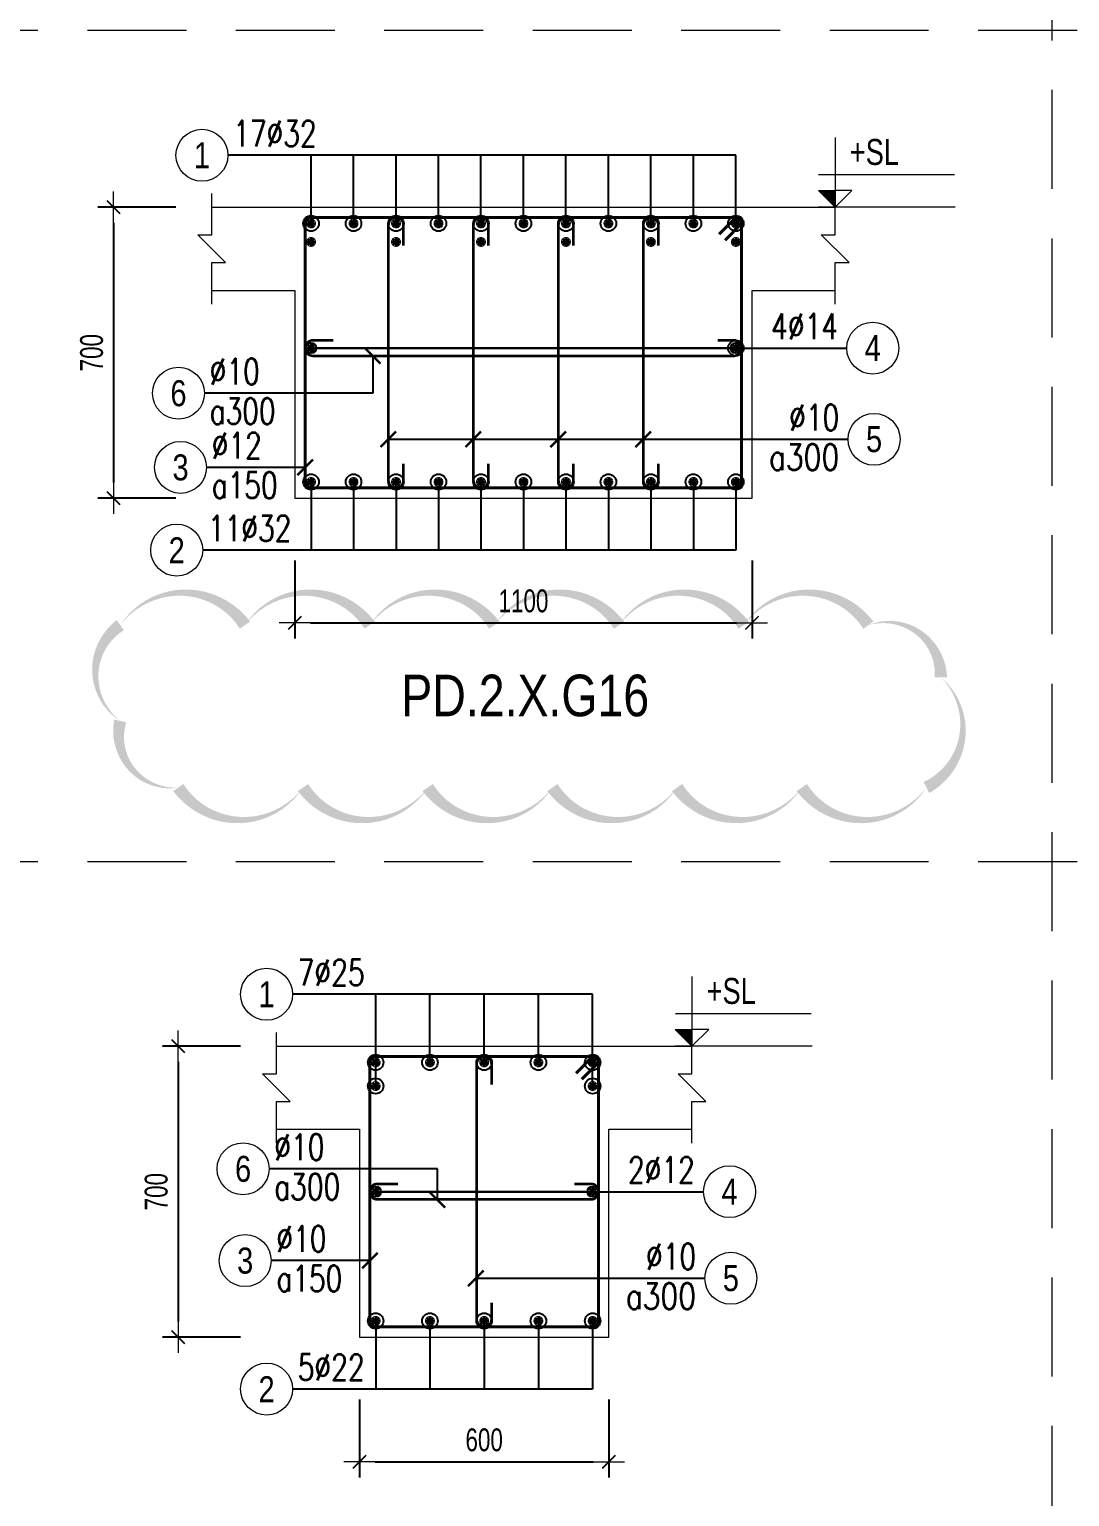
# Model space of a CAD drawing. Header units: millimetres. Extents: x 0 to 264070, y -218202 to 27271.
# Drawn here: x 238024 to 240527, y -173451 to -169921 of the extents above; entities that cross this region are included whole.
import ezdxf
from ezdxf.enums import TextEntityAlignment as Align

# ---------------------------------------------------------------- set-up
doc = ezdxf.new("R2010")
doc.units = ezdxf.units.MM
doc.header["$PDMODE"] = 3
doc.linetypes.add('HIDDEN2', pattern=[4.762499999999999, 3.175, -1.5875])
doc.layers.get('0').update_dxf_attribs({"lineweight": 20})
doc.layers.get('Defpoints').update_dxf_attribs({"color": 151, "lineweight": 9})
doc.layers.add('2020-08-14', color=6, linetype='Continuous', lineweight=20, plot=False)
for name, color, linetype, lineweight in [('NDC_S_ANNO', 7, 'Continuous', 20), ('NDC_S_CONTINUOUS', 3, 'Continuous', 20), ('NDC_S_DIM', 1, 'Continuous', 15), ('NDC_S_HIDDEN', 8, 'HIDDEN2', 13), ('NDC_S_REBAR', 4, 'Continuous', 35), ('NDC_S_STIRRUP', 4, 'Continuous', 40), ('NDC_S_TEXT SYMBOL', 7, 'Continuous', 20), ('NDC_S_THIN LINE', 8, 'Continuous', 9), ('NDC_S_VN TEXT', 7, 'Continuous', 20)]:
    doc.layers.add(name, color=color, linetype=linetype, lineweight=lineweight)
doc.styles.add('ARIAL', font='arial.ttf', dxfattribs={"width": 0.8})
doc.styles.add('NDC_ANNO', font='', dxfattribs={"width": 0.8})
doc.styles.add('NDC_DIM', font='', dxfattribs={"width": 0.75})
doc.styles.add('NDC_EN TXT', font='romans.shx', dxfattribs={"width": 0.8})
doc.styles.get('NDC_ANNO').set_extended_font_data('Dotum')
doc.styles.get('NDC_DIM').set_extended_font_data('Dotum')
doc.dimstyles.new('NDC_dim_25', dxfattribs={"dimscale": 25, "dimtxt": 2.2, "dimasz": 1.5, "dimexe": 1.5, "dimexo": 2.5, "dimgap": 1, "dimtad": 1, "dimdec": 0, "dimzin": 0, "dimdsep": 46, "dimtxsty": 'NDC_DIM', "dimblk": 'DIMMARK', "dimcen": 0.09, "dimdle": 1.2, "dimclrd": 1, "dimclre": 1, "dimclrt": 3, "dimadec": 0, "dimazin": 0, "dimtfac": 1, "dimtdec": 0, "dimtix": 1, "dimtofl": 0, "dimtmove": 0, "dimatfit": 3, "dimfxl": 6, "dimfxlon": 1, "dimtolj": 1, "dimtzin": 0, "dimarcsym": 0})

# ---------------------------------------------------------------- blocks, each defined once
blk = doc.blocks.new('kata_block_TD')
at = {"color": 6, "linetype": 'ByBlock', "lineweight": -2, "style": 'ARIAL', "width": 0.8}
blk.add_attdef('SECTDET2', text='', height=5, dxfattribs=at).set_placement((0, 7.970649532882817), align=Align.CENTER)
at = {"color": 0, "linetype": 'ByBlock', "lineweight": -2, "style": 'ARIAL', "width": 0.8}
blk.add_attdef('SECTDET1', text='', height=5, dxfattribs=at).set_placement((0, 1.470649532882817), align=Align.CENTER)
at = {"color": 3, "lineweight": 25, "style": 'ARIAL', "width": 0.8}
blk.add_attdef('SSCALE', text='', height=2.5, dxfattribs=at).set_placement((0, -3.998868953555331), align=Align.CENTER)
blk = doc.blocks.new('DIMMARK')
at = {"layer": 'NDC_S_DIM', "color": 1}
blk.add_line((-1.5, 0), (1, 0), dxfattribs=at)
at = {"layer": 'NDC_S_DIM', "color": 2, "const_width": 0.1}
blk.add_lwpolyline([(-0.4242640687119285, -0.4242640687119285), (0.4242640687119285, 0.4242640687119285)], dxfattribs=at)
blk = doc.blocks.new('kata_block_THEP')
at = {"layer": 'NDC_S_REBAR', "color": 0}
for p, q in [((-0.5, 0), (0.5, 0)), ((-0.3535533905960619, 0.353553390592424), (0.3535533905960619, -0.353553390592424)), ((0.3535533905960619, 0.353553390592424), (-0.3535533905960619, -0.353553390592424)), ((0, 0.5), (0, -0.5))]:
    blk.add_line(p, q, dxfattribs=at)
at = {"layer": 'NDC_S_REBAR', "color": 0, "const_width": 0.08333333333333334}
blk.add_lwpolyline([(-0.5, -1.818989403545856e-12, 1), (0.5000000000145519, -1.818989403545856e-12, 1), (-0.5, -1.818989403545856e-12, 1)], format="xyb", dxfattribs=at)
blk = doc.blocks.new('*D467')
at = {"layer": 'Defpoints', "color": 0, "transparency": 16777216}
for p in [(238887.7321403149, -172367.3845385296), (238381.7321403149, -173067.3845385296), (238887.7321403149, -173067.3845385296)]:
    blk.add_point(p, dxfattribs=at)
at = {"layer": 'NDC_S_DIM', "color": 1, "lineweight": -2, "transparency": 16777216}
for p, q in [((238531.7321403149, -172367.3845385296), (238344.2321403149, -172367.3845385296)), ((238381.7321403149, -172404.8845385296), (238381.7321403149, -173029.8845385296)), ((238531.7321403149, -173067.3845385296), (238344.2321403149, -173067.3845385296))]:
    blk.add_line(p, q, dxfattribs=at)
at = {"layer": 'NDC_S_DIM', "color": 1, "lineweight": -2, "transparency": 16777216, "xscale": 37.5, "yscale": 37.5, "zscale": 37.5}
for p, rotation in [((238381.7321403149, -172367.3845385296), 90), ((238381.7321403149, -173067.3845385296), 270)]:
    blk.add_blockref('DIMMARK', p, dxfattribs=dict(at, rotation=rotation))
at = {"layer": 'NDC_S_DIM', "color": 3, "transparency": 16777216, "insert": (238329.2321403149, -172717.3845385296), "char_height": 55.00000000000001, "attachment_point": 5, "rotation": 90, "style": 'NDC_DIM'}
blk.add_mtext('\\A1;700', dxfattribs=at)
blk = doc.blocks.new('*D468')
at = {"layer": 'Defpoints', "color": 0, "transparency": 16777216}
for p in [(238818.0590157706, -173067.3845385296), (239418.0590157706, -173067.3845385296), (239418.0590157706, -173367.3845385296)]:
    blk.add_point(p, dxfattribs=at)
at = {"layer": 'NDC_S_DIM', "color": 1, "lineweight": -2, "transparency": 16777216}
for p, q in [((238818.0590157706, -173217.3845385296), (238818.0590157706, -173404.8845385296)), ((239418.0590157706, -173217.3845385296), (239418.0590157706, -173404.8845385296)), ((238855.5590157706, -173367.3845385296), (239380.5590157706, -173367.3845385296))]:
    blk.add_line(p, q, dxfattribs=at)
at = {"layer": 'NDC_S_DIM', "color": 1, "lineweight": -2, "transparency": 16777216, "xscale": 37.5, "yscale": 37.5, "zscale": 37.5, "rotation": 180}
blk.add_blockref('DIMMARK', (238818.0590157706, -173367.3845385296), dxfattribs=at)
at = {"layer": 'NDC_S_DIM', "color": 1, "lineweight": -2, "transparency": 16777216, "xscale": 37.5, "yscale": 37.5, "zscale": 37.5}
blk.add_blockref('DIMMARK', (239418.0590157706, -173367.3845385296), dxfattribs=at)
at = {"layer": 'NDC_S_DIM', "color": 3, "transparency": 16777216, "insert": (239118.0590157706, -173314.8845385296), "char_height": 55.00000000000001, "attachment_point": 5, "style": 'NDC_DIM'}
blk.add_mtext('\\A1;600', dxfattribs=at)
blk = doc.blocks.new('kata_block_CT')
at = {"layer": 'NDC_S_ANNO'}
blk.add_hatch(color=3, dxfattribs=at).paths.add_polyline_path([(0, 1.596954857557648), (-1.612010908633238, 1.596954857557648), (0, 0)])
at = {"layer": 'NDC_S_ANNO', "ltscale": 50}
h = blk.add_hatch(dxfattribs=at)
h.set_pattern_fill('ANSI31', color=256, scale=1.406250541793835, style=0)
h.set_pattern_definition([(45.00000000000001, (0, 5.456968210637569e-12), (-3.157122508925224, 3.157122508925225), [])])
h.paths.add_polyline_path([(0, 1.596954857557648), (0, 0), (1.612010908924276, 1.596954857557648)])
for p, q in [((-1.592704896858777, 3.140833880479477), (11.46947077315417, 3.140833880479477)), ((11.56125648126181, 5.456968210637569e-12), (-1.63869572513795, 5.456968210637569e-12))]:
    blk.add_line(p, q, dxfattribs=at)
for points in [[(0, 6.69495074864426), (0, 0)], [(0, 0), (-1.612010908924276, 1.596954857557648), (0, 1.596954857557648)], [(0, 0), (1.612010908924276, 1.596954857557648), (0, 1.596954857557648)]]:
    blk.add_lwpolyline(points, dxfattribs=at)
at = {"layer": 'NDC_S_ANNO', "color": 8, "ltscale": 50}
blk.add_lwpolyline([(0, 0), (-1.612010908633238, 1.596954857557648), (0, 1.596954857557648)], dxfattribs=at)
at = {"layer": 'NDC_S_TEXT SYMBOL', "color": 3, "style": 'NDC_ANNO', "width": 0.8}
blk.add_attdef('CT', (1.409564409346785, 4.068271311703938), '', height=2.5, dxfattribs=at)
blk = doc.blocks.new('*U241')
blk.add_circle((-2.5, 0), 2.5)
at = {"layer": 'NDC_S_VN TEXT', "color": 3, "style": 'NDC_EN TXT', "width": 0.75}
for tag, p in [('DK1', (0.5, 0.8455043070534884)), ('KC1', (0.5, -2.972544307831413))]:
    blk.add_attdef(tag, p, '', height=2.5, dxfattribs=at)
at = {"layer": 'NDC_S_VN TEXT', "color": 7, "style": 'ARIAL', "width": 0.8}
blk.add_attdef('SH2', text='', height=2.5, dxfattribs=at).set_placement((-2.5, 0), align=Align.MIDDLE)
blk = doc.blocks.new('*U321')
blk.add_circle((2.5, 0), 2.5)
at = {"layer": 'NDC_S_VN TEXT', "color": 3, "style": 'NDC_EN TXT'}
for tag, width, p in [('DK2', 0.75, (-0.85, 0.8455043070534884)), ('KC2', 0.8, (-0.85, -2.972544307831413))]:
    blk.add_attdef(tag, text='', height=2.5, dxfattribs=dict(at, width=width)).set_placement(p, align=Align.RIGHT)
at = {"layer": 'NDC_S_VN TEXT', "color": 7, "style": 'ARIAL', "width": 0.8}
blk.add_attdef('SH3', text='', height=2.5, dxfattribs=at).set_placement((2.5, 0), align=Align.MIDDLE)
blk = doc.blocks.new('*U239')
blk.add_circle((2.5, 0), 2.5)
at = {"layer": 'NDC_S_VN TEXT', "color": 3, "style": 'NDC_EN TXT', "width": 0.75}
blk.add_attdef('DK2', text='', height=2.5, dxfattribs=at).set_placement((-0.85, 0.8455043070534884), align=Align.RIGHT)
at = {"layer": 'NDC_S_VN TEXT', "color": 7, "style": 'ARIAL', "width": 0.8}
blk.add_attdef('SH3', text='', height=2.5, dxfattribs=at).set_placement((2.5, 0), align=Align.MIDDLE)
blk = doc.blocks.new('*U240')
blk.add_circle((-2.5, 0), 2.5)
at = {"layer": 'NDC_S_VN TEXT', "color": 3, "style": 'NDC_EN TXT', "width": 0.75}
blk.add_attdef('DK1', (0.5, 0.8455043070534884), '', height=2.5, dxfattribs=at)
at = {"layer": 'NDC_S_VN TEXT', "color": 7, "style": 'ARIAL', "width": 0.8}
blk.add_attdef('SH2', text='', height=2.5, dxfattribs=at).set_placement((-2.5, 0), align=Align.MIDDLE)
blk = doc.blocks.new('*D936')
at = {"layer": 'Defpoints', "color": 0, "transparency": 16777216}
for p in [(238662.5851601996, -171048.7023031486), (239762.5851601996, -171048.7023031486), (239762.5851601996, -171348.7023031486)]:
    blk.add_point(p, dxfattribs=at)
at = {"layer": 'NDC_S_DIM', "color": 1, "lineweight": -2, "transparency": 16777216}
for p, q in [((238662.5851601996, -171198.7023031486), (238662.5851601996, -171386.2023031486)), ((239762.5851601996, -171198.7023031486), (239762.5851601996, -171386.2023031486)), ((238700.0851601996, -171348.7023031486), (239725.0851601996, -171348.7023031486))]:
    blk.add_line(p, q, dxfattribs=at)
at = {"layer": 'NDC_S_DIM', "color": 1, "lineweight": -2, "transparency": 16777216, "xscale": 37.5, "yscale": 37.5, "zscale": 37.5, "rotation": 180}
blk.add_blockref('DIMMARK', (238662.5851601996, -171348.7023031486), dxfattribs=at)
at = {"layer": 'NDC_S_DIM', "color": 1, "lineweight": -2, "transparency": 16777216, "xscale": 37.5, "yscale": 37.5, "zscale": 37.5}
blk.add_blockref('DIMMARK', (239762.5851601996, -171348.7023031486), dxfattribs=at)
at = {"layer": 'NDC_S_DIM', "color": 3, "transparency": 16777216, "insert": (239212.5851601996, -171296.2023031486), "char_height": 55.00000000000001, "attachment_point": 5, "style": 'NDC_DIM'}
blk.add_mtext('\\A1;1100', dxfattribs=at)
blk = doc.blocks.new('*D937')
at = {"layer": 'Defpoints', "color": 0, "transparency": 16777216}
for p in [(238732.2582847439, -170348.7023031486), (238226.2582847439, -171048.7023031486), (238732.2582847439, -171048.7023031486)]:
    blk.add_point(p, dxfattribs=at)
at = {"layer": 'NDC_S_DIM', "color": 1, "lineweight": -2, "transparency": 16777216}
for p, q in [((238376.2582847439, -170348.7023031486), (238188.7582847439, -170348.7023031486)), ((238226.2582847439, -170386.2023031486), (238226.2582847439, -171011.2023031486)), ((238376.2582847439, -171048.7023031486), (238188.7582847439, -171048.7023031486))]:
    blk.add_line(p, q, dxfattribs=at)
at = {"layer": 'NDC_S_DIM', "color": 1, "lineweight": -2, "transparency": 16777216, "xscale": 37.5, "yscale": 37.5, "zscale": 37.5}
for p, rotation in [((238226.2582847439, -170348.7023031486), 90), ((238226.2582847439, -171048.7023031486), 270)]:
    blk.add_blockref('DIMMARK', p, dxfattribs=dict(at, rotation=rotation))
at = {"layer": 'NDC_S_DIM', "color": 3, "transparency": 16777216, "insert": (238173.7582847439, -170698.7023031486), "char_height": 55.00000000000001, "attachment_point": 5, "rotation": 90, "style": 'NDC_DIM'}
blk.add_mtext('\\A1;700', dxfattribs=at)

msp = doc.modelspace()

# ---------------------------------------------------------------- linework, layer by layer
at = {"layer": '2020-08-14'}
msp.add_lwpolyline([(238242.5658420526, -171354.2061621585, 0, 30, -0.52056705), (238542.5658420526, -171354.2061621585, 0, 30, -0.52056705), (238842.5658420526, -171354.2061621585, 0, 30, -0.52056705), (239142.5658420526, -171354.2061621585, 0, 30, -0.52056705), (239442.5658420526, -171354.2061621585, 0, 30, -0.52056705), (239742.5658420526, -171354.2061621585, 0, 30, -0.52056705), (240042.5658420526, -171354.2061621585, 0, 30, -0.52056705), (240216.8974479741, -171479.874556237, 0, 30, -0.52056705), (240182.1770950744, -171745.1542033374, 0, 30, -0.52056705), (239882.1770950744, -171745.1542033374, 0, 30, -0.52056705), (239582.1770950744, -171745.1542033374, 0, 30, -0.52056705), (239282.1770950744, -171745.1542033374, 0, 30, -0.52056705), (238982.1770950744, -171745.1542033374, 0, 30, -0.52056705), (238682.1770950744, -171745.1542033374, 0, 30, -0.52056705), (238382.1770950744, -171745.1542033374, 0, 30, -0.52056705), (238242.5658420526, -171584.7654563592, 0, 30, -0.52056705)], format="xyseb", close=True, dxfattribs=at)
at = {"layer": 'NDC_S_CONTINUOUS'}
for points in [[(238462.5851601996, -170348.7023031486), (238662.5851601996, -170348.7023031486), (238662.5851601996, -170348.7023031486), (239762.5851601996, -170348.7023031486), (239762.5851601996, -170348.7023031486), (239962.5851601996, -170348.7023031486)], [(238462.5851601996, -170548.7023031486), (238662.5851601996, -170548.7023031486), (238662.5851601996, -171048.7023031486), (239762.5851601996, -171048.7023031486), (239762.5851601996, -170548.7023031486), (239962.5851601996, -170548.7023031486)], [(238618.0590157706, -172367.3845385296), (238818.0590157706, -172367.3845385296), (238818.0590157706, -172367.3845385296), (239418.0590157706, -172367.3845385296), (239418.0590157706, -172367.3845385296), (239618.0590157706, -172367.3845385296)], [(238618.0590157706, -172567.3845385296), (238818.0590157706, -172567.3845385296), (238818.0590157706, -173067.3845385296), (239418.0590157706, -173067.3845385296), (239418.0590157706, -172567.3845385296), (239618.0590157706, -172567.3845385296)]]:
    msp.add_lwpolyline(points, dxfattribs=at)
at = {"layer": 'NDC_S_HIDDEN', "ltscale": 75}
for p, q in [((240483.4511111922, -167923.3971106909), (240483.4511111922, -179923.3971106772)), ((243044.9620485608, -169923.3971106886), (225114.385486981, -169923.3971106886)), ((243044.9620485608, -171923.3971106863), (225114.385486981, -171923.3971106863))]:
    msp.add_line(p, q, dxfattribs=at)
at = {"layer": 'NDC_S_REBAR'}
for points in [[(238924.2841566729, -170441.046993082), (238924.2841566729, -170392.1338232721, 0.9999999999999999), (238887.4201566729, -170392.1338232721), (238887.4201566729, -171005.2703031486, 0.9999999999999999), (238924.2841566729, -171005.2703031486), (238924.2841566729, -170966.0134121398, -0.414213562)], [(239128.6841566729, -170441.046993082), (239128.6841566729, -170392.1338232721, 0.9999999999999999), (239091.8201566729, -170392.1338232721), (239091.8201566729, -171005.2703031486, 0.9999999999999999), (239128.6841566729, -171005.2703031486), (239128.6841566729, -170966.0134121398, -0.414213562)], [(239333.084156681, -170441.046993082), (239333.084156681, -170392.1338232721, 0.9999999999999999), (239296.220156681, -170392.1338232721), (239296.220156681, -171005.2703031486, 0.9999999999999999), (239333.084156681, -171005.2703031486), (239333.084156681, -170966.0134121398, -0.414213562)], [(239537.484156681, -170441.046993082), (239537.484156681, -170392.1338232721, 0.9999999999999999), (239500.620156681, -170392.1338232721), (239500.620156681, -171005.2703031486, 0.9999999999999999), (239537.484156681, -171005.2703031486), (239537.484156681, -170966.0134121398, -0.414213562)], [(238754.9303300095, -170669.2703031486), (238706.0171601996, -170669.2703031486, 0.9999999999999999), (238706.0171601996, -170706.1343031487), (239719.1531601996, -170706.1343031487, 0.9999999999999999), (239719.1531601996, -170669.2703031486), (239679.8962691907, -170669.2703031486, -0.414213562)], [(239136.4290578647, -172459.729228463), (239136.4290578647, -172410.8160586531, 0.9999999999999999), (239099.5650578647, -172410.8160586531), (239099.5650578647, -173023.9525385296, 0.9999999999999999), (239136.4290578647, -173023.9525385296), (239136.4290578647, -172984.6956475208, -0.414213562)], [(238910.4041855805, -172698.9525385296), (238861.4910157706, -172698.9525385296, 0.9999999999999999), (238861.4910157706, -172735.8165385297), (239374.6270157706, -172735.8165385297, 0.9999999999999999), (239374.6270157706, -172698.9525385296), (239335.3701247617, -172698.9525385296, -0.414213562)]]:
    msp.add_lwpolyline(points, format="xyb", dxfattribs=at)
at = {"layer": 'NDC_S_STIRRUP'}
for points in [[(239683.5851601996, -170413.7023031486), (239723.5851601996, -170373.7023031486, -0.414213562), (239737.5851601996, -170387.7023031486), (239737.5851601996, -171009.7023031486, -0.414213562), (239723.5851601996, -171023.7023031486), (238701.5851601996, -171023.7023031486, -0.414213562), (238687.5851601996, -171009.7023031486), (238687.5851601996, -170387.7023031486, -0.414213562), (238701.5851601996, -170373.7023031486), (239723.5851601996, -170373.7023031486, -0.414213562), (239737.5851601996, -170387.7023031486), (239697.5851601996, -170427.7023031486)], [(239339.0590157706, -172432.3845385296), (239379.0590157706, -172392.3845385296, -0.414213562), (239393.0590157706, -172406.3845385296), (239393.0590157706, -173028.3845385296, -0.414213562), (239379.0590157706, -173042.3845385296), (238857.0590157706, -173042.3845385296, -0.414213562), (238843.0590157706, -173028.3845385296), (238843.0590157706, -172406.3845385296, -0.414213562), (238857.0590157706, -172392.3845385296), (239379.0590157706, -172392.3845385296, -0.414213562), (239393.0590157706, -172406.3845385296), (239353.0590157706, -172446.3845385296)]]:
    msp.add_lwpolyline(points, format="xyb", dxfattribs=at)
at = {"layer": 'NDC_S_THIN LINE'}
for points in [[(238462.5851601996, -170582.035636482), (238462.5851601996, -170482.035636482), (238495.9184935329, -170482.035636482), (238429.2518268663, -170415.3689698153), (238462.5851601996, -170415.3689698153), (238462.5851601996, -170315.3689698153)], [(239962.5851601996, -170582.035636482), (239962.5851601996, -170482.035636482), (239995.9184935329, -170482.035636482), (239929.2518268663, -170415.3689698153), (239962.5851601996, -170415.3689698153), (239962.5851601996, -170315.3689698153)], [(238618.0590157706, -172600.717871863), (238618.0590157706, -172500.717871863), (238651.3923491039, -172500.717871863), (238584.7256824373, -172434.0512051963), (238618.0590157706, -172434.0512051963), (238618.0590157706, -172334.0512051963)], [(239618.0590157706, -172600.717871863), (239618.0590157706, -172500.717871863), (239651.3923491039, -172500.717871863), (239584.7256824373, -172434.0512051963), (239618.0590157706, -172434.0512051963), (239618.0590157706, -172334.0512051963)]]:
    msp.add_lwpolyline(points, dxfattribs=at)

# ---------------------------------------------------------------- block references
at = {"layer": 'NDC_S_REBAR', "xscale": 22, "yscale": 22, "zscale": 22}
for p in [(238701.5851601996, -170387.7023031486), (238803.7851601996, -170387.7023031486), (238905.9851601996, -170387.7023031486), (239008.1851601996, -170387.7023031486), (239110.3851601996, -170387.7023031486), (239212.5851601996, -170387.7023031486), (239314.7851601996, -170387.7023031486), (239416.9851601996, -170387.7023031486), (239519.1851601996, -170387.7023031486), (239621.3851601996, -170387.7023031486), (239723.5851601996, -170387.7023031486), (238701.5851601996, -170432.2391084141), (238905.9851601996, -170432.2391084141), (239110.3851601996, -170432.2391084141), (239314.7851601996, -170432.2391084141), (239519.1851601996, -170432.2391084141), (239723.5851601996, -170432.2391084141), (238701.5851601996, -170687.7023031486), (239723.5851601996, -170687.7023031486), (238701.5851601996, -171009.7023031486), (238803.7851601996, -171009.7023031486), (238905.9851601996, -171009.7023031486), (239008.1851601996, -171009.7023031486), (239110.3851601996, -171009.7023031486), (239212.5851601996, -171009.7023031486), (239314.7851601996, -171009.7023031486), (239416.9851601996, -171009.7023031486), (239519.1851601996, -171009.7023031486), (239621.3851601996, -171009.7023031486), (239723.5851601996, -171009.7023031486), (238987.5590157706, -172406.3845385296), (239118.0590157706, -172406.3845385296), (239248.5590157706, -172406.3845385296), (239379.0590157706, -172406.3845385296), (238857.0590157706, -172463.1953684162), (239379.0590157706, -172463.1953684162), (239379.0590157706, -172717.3845385296), (238987.5590157706, -173028.3845385296), (239118.0590157706, -173028.3845385296), (239248.5590157706, -173028.3845385296), (239379.0590157706, -173028.3845385296)]:
    msp.add_blockref('kata_block_THEP', p, dxfattribs=at)
at = {"layer": 'NDC_S_REBAR', "color": 3, "xscale": 22, "yscale": 22, "zscale": 22}
for p in [(238857.0590157706, -172406.3845385296), (238857.0590157706, -172717.3845385296), (238857.0590157706, -173028.3845385296)]:
    msp.add_blockref('kata_block_THEP', p, dxfattribs=at)
at = {"layer": 'NDC_S_THIN LINE', "xscale": 25, "yscale": 25, "zscale": 25}
for name, p, values in [('*U240', (238501.5851601996, -170223.7023031486), {'SH2': '1', 'DK1': '17%%c32'}), ('*U239', (239990.4754039971, -170687.7023031486), {'SH3': '4', 'DK2': '4%%c14'}), ('*U241', (238445.0851601995, -170796.1936699358), {'SH2': '6', 'DK1': '%%c10', 'KC1': 'a300'}), ('*U321', (239993.6413590638, -170907.169431328), {'SH3': '5', 'DK2': '%%c10', 'KC2': 'a300'}), ('*U241', (238450.0851601996, -170974.6683719172), {'SH2': '3', 'DK1': '%%c12', 'KC1': 'a150'}), ('*U240', (238440.8655253798, -171173.7023031486), {'SH2': '2', 'DK1': '11%%c32'}), ('*U240', (238657.0590157706, -172242.3845385296), {'SH2': '1', 'DK1': '7%%c25'}), ('*U241', (238600.5590157706, -172662.3845385296), {'SH2': '6', 'DK1': '%%c10', 'KC1': 'a300'}), ('*U239', (239645.9492595682, -172717.3845385296), {'SH3': '4', 'DK2': '2%%c12'}), ('*U241', (238605.5590157706, -172883.2052091392), {'SH2': '3', 'DK1': '%%c10', 'KC1': 'a150'}), ('*U321', (239649.1152146348, -172925.851666709), {'SH3': '5', 'DK2': '%%c10', 'KC2': 'a300'}), ('*U240', (238657.0590157706, -173192.3845385296), {'SH2': '2', 'DK1': '5%%c22'})]:
    msp.add_blockref(name, p, dxfattribs=at).add_auto_attribs(values)
at = {"layer": 'NDC_S_VN TEXT', "xscale": 25, "yscale": 25, "zscale": 25}
for p in [(239962.5851601996, -170348.7023031486), (239618.0590157706, -172367.3845385296)]:
    msp.add_blockref('kata_block_CT', p, dxfattribs=at).add_auto_attribs({'CT': '+SL'})
at = {"layer": 'NDC_S_VN TEXT'}
ref = msp.add_blockref('kata_block_TD', (239216.9291942755, -171602.8918343269), dxfattribs=dict(at, xscale=20, yscale=20, zscale=20))
ref.add_attrib('SECTDET1', 'PD.2.X.G16', dxfattribs={"layer": '0', "color": 0, "linetype": 'ByBlock', "lineweight": -2, "height": 100, "style": 'ARIAL', "width": 0.8}).set_placement((239216.9291942755, -171573.4788436692), align=Align.CENTER)

# ---------------------------------------------------------------- dimensions: what is measured, and where the dimension line sits
at = {"layer": 'NDC_S_DIM'}
for base, p1, p2, picture, middle in [((238226.2582847439, -171048.7023031486), (238732.2582847439, -170348.7023031486), (238732.2582847439, -171048.7023031486), '*D937', (238173.7582847439, -170698.7023031486)), ((238381.7321403149, -173067.3845385296), (238887.7321403149, -172367.3845385296), (238887.7321403149, -173067.3845385296), '*D467', (238329.2321403149, -172717.3845385296))]:
    dim = msp.add_linear_dim(base=base, p1=p1, p2=p2, angle=270, dimstyle='NDC_dim_25', dxfattribs=at)
    dim.commit()
    dim.dimension.update_dxf_attribs({"geometry": picture, "text_midpoint": middle})
for base, p1, p2, picture, middle in [((239762.5851601996, -171348.7023031486), (238662.5851601996, -171048.7023031486), (239762.5851601996, -171048.7023031486), '*D936', (239212.5851601996, -171296.2023031486)), ((239418.0590157706, -173367.3845385296), (238818.0590157706, -173067.3845385296), (239418.0590157706, -173067.3845385296), '*D468', (239118.0590157706, -173314.8845385296))]:
    dim = msp.add_linear_dim(base=base, p1=p1, p2=p2, dimstyle='NDC_dim_25', dxfattribs=at)
    dim.commit()
    dim.dimension.update_dxf_attribs({"geometry": picture, "text_midpoint": middle})

# ---------------------------------------------------------------- leaders
at = {"layer": 'NDC_S_THIN LINE'}
for points, override in [([(238701.5851601996, -170387.7023031486), (238701.5851601996, -170223.7023031486), (238501.5851601996, -170223.7023031486)], {"dimldrblk": 'DotBlank'}), ([(239723.5851601996, -170387.7023031486), (239723.5851601996, -170223.7023031486), (238501.5851601996, -170223.7023031486)], {"dimldrblk": 'DotBlank'}), ([(238803.7851601996, -170387.7023031486), (238803.7851601996, -170223.7023031486), (238603.7851601996, -170223.7023031486)], {"dimldrblk": 'DotBlank'}), ([(238905.9851601996, -170387.7023031486), (238905.9851601996, -170223.7023031486), (238705.9851601996, -170223.7023031486)], {"dimldrblk": 'DotBlank'}), ([(239008.1851601996, -170387.7023031486), (239008.1851601996, -170223.7023031486), (238808.1851601996, -170223.7023031486)], {"dimldrblk": 'DotBlank'}), ([(239110.3851601996, -170387.7023031486), (239110.3851601996, -170223.7023031486), (238910.3851601996, -170223.7023031486)], {"dimldrblk": 'DotBlank'}), ([(239212.5851601996, -170387.7023031486), (239212.5851601996, -170223.7023031486), (239012.5851601996, -170223.7023031486)], {"dimldrblk": 'DotBlank'}), ([(239314.7851601996, -170387.7023031486), (239314.7851601996, -170223.7023031486), (239114.7851601996, -170223.7023031486)], {"dimldrblk": 'DotBlank'}), ([(239416.9851601996, -170387.7023031486), (239416.9851601996, -170223.7023031486), (239216.9851601996, -170223.7023031486)], {"dimldrblk": 'DotBlank'}), ([(239519.1851601996, -170387.7023031486), (239519.1851601996, -170223.7023031486), (239319.1851601996, -170223.7023031486)], {"dimldrblk": 'DotBlank'}), ([(239621.3851601996, -170387.7023031486), (239621.3851601996, -170223.7023031486), (239421.3851601996, -170223.7023031486)], {"dimldrblk": 'DotBlank'}), ([(238849.9184935327, -170706.1343031487), (238849.9184935328, -170796.1936699358), (238445.0851601995, -170796.1936699358)], {"dimldrblk": 'ArchTick'}), ([(238701.5851601996, -170687.7023031486), (239729.5851601996, -170687.7023031486)], {"dimasz": 1, "dimldrblk": 'DotBlank'}), ([(239723.5851601996, -170687.7023031486), (238701.5851601996, -170687.7023031486)], {"dimasz": 1, "dimldrblk": 'DotBlank'}), ([(239723.5851601997, -170687.7023031487), (239905.4046226289, -170687.7023031486), (239990.4754039971, -170687.7023031486)], {"dimldrblk": 'DotBlank'}), ([(238887.4201566729, -170907.169431328), (239993.6413590638, -170907.169431328)], {"dimldrblk": 'ArchTick'}), ([(239091.8201566729, -170907.169431328), (239584.8413590557, -170907.169431328)], {"dimldrblk": 'ArchTick'}), ([(239296.220156681, -170907.169431328), (239789.2413590638, -170907.169431328)], {"dimldrblk": 'ArchTick'}), ([(239500.620156681, -170907.169431328), (239993.6413590638, -170907.169431328)], {"dimldrblk": 'ArchTick'}), ([(238687.5851601996, -170974.6683719172), (238450.0851601996, -170974.6683719172)], {"dimldrblk": 'ArchTick'}), ([(238701.5851601996, -171009.7023031486), (238701.5851601996, -171173.7023031486), (238440.8655253798, -171173.7023031486)], {"dimldrblk": 'DotBlank'}), ([(239723.5851601996, -171009.7023031486), (239723.5851601996, -171173.7023031486), (238440.8655253798, -171173.7023031486)], {"dimldrblk": 'DotBlank'}), ([(238803.7851601996, -171009.7023031486), (238803.7851601996, -171173.7023031486), (238603.7851601996, -171173.7023031486)], {"dimldrblk": 'DotBlank'}), ([(238905.9851601996, -171009.7023031486), (238905.9851601996, -171173.7023031486), (238705.9851601996, -171173.7023031486)], {"dimldrblk": 'DotBlank'}), ([(239008.1851601996, -171009.7023031486), (239008.1851601996, -171173.7023031486), (238808.1851601996, -171173.7023031486)], {"dimldrblk": 'DotBlank'}), ([(239110.3851601996, -171009.7023031486), (239110.3851601996, -171173.7023031486), (238910.3851601996, -171173.7023031486)], {"dimldrblk": 'DotBlank'}), ([(239212.5851601996, -171009.7023031486), (239212.5851601996, -171173.7023031486), (239012.5851601996, -171173.7023031486)], {"dimldrblk": 'DotBlank'}), ([(239314.7851601996, -171009.7023031486), (239314.7851601996, -171173.7023031486), (239114.7851601996, -171173.7023031486)], {"dimldrblk": 'DotBlank'}), ([(239416.9851601996, -171009.7023031486), (239416.9851601996, -171173.7023031486), (239216.9851601996, -171173.7023031486)], {"dimldrblk": 'DotBlank'}), ([(239519.1851601996, -171009.7023031486), (239519.1851601996, -171173.7023031486), (239319.1851601996, -171173.7023031486)], {"dimldrblk": 'DotBlank'}), ([(239621.3851601996, -171009.7023031486), (239621.3851601996, -171173.7023031486), (239421.3851601996, -171173.7023031486)], {"dimldrblk": 'DotBlank'}), ([(239379.0590157706, -172463.1953684162), (239379.0590157706, -172242.3845385296), (238657.0590157706, -172242.3845385296)], {"dimldrblk": 'DotBlank'}), ([(238857.0590157706, -172463.1953684162), (238857.0590157706, -172242.3845385296), (238657.0590157706, -172242.3845385296)], {"dimldrblk": 'DotBlank'}), ([(239379.0590157706, -172406.3845385296), (239379.0590157706, -172242.3845385296), (238657.0590157706, -172242.3845385296)], {"dimldrblk": 'DotBlank'}), ([(239248.5590157706, -172406.3845385296), (239248.5590157706, -172242.3845385296), (238657.0590157706, -172242.3845385296)], {"dimldrblk": 'DotBlank'}), ([(239118.0590157706, -172406.3845385296), (239118.0590157706, -172242.3845385296), (238657.0590157706, -172242.3845385296)], {"dimldrblk": 'DotBlank'}), ([(238987.5590157706, -172406.3845385296), (238987.5590157706, -172242.3845385296), (238657.0590157706, -172242.3845385296)], {"dimldrblk": 'DotBlank'}), ([(238857.0590157706, -172406.3845385296), (238857.0590157706, -172242.3845385296), (238657.0590157706, -172242.3845385296)], {"dimldrblk": 'DotBlank'}), ([(239005.3923491039, -172737.3845385296), (239005.3923491039, -172662.3845385296), (238600.5590157706, -172662.3845385296)], {"dimldrblk": 'ArchTick'}), ([(238857.0590157706, -172717.3845385296), (239385.0590157706, -172717.3845385296)], {"dimasz": 1, "dimldrblk": 'DotBlank'}), ([(239379.0590157706, -172717.3845385296), (238857.0590157706, -172717.3845385296)], {"dimasz": 1, "dimldrblk": 'DotBlank'}), ([(239379.0590157706, -172717.3845385296), (239645.9492595682, -172717.3845385296)], {"dimldrblk": 'DotSmall'}), ([(238843.0590157706, -172883.2052091392), (238605.5590157706, -172883.2052091392)], {"dimldrblk": 'ArchTick'}), ([(239098.0590157707, -172925.851666709), (239649.1152146348, -172925.851666709)], {"dimldrblk": 'ArchTick'}), ([(239379.0590157706, -173028.3845385296), (239379.0590157706, -173192.3845385296), (238657.0590157706, -173192.3845385296)], {"dimldrblk": 'DotBlank'}), ([(239248.5590157706, -173028.3845385296), (239248.5590157706, -173192.3845385296), (238657.0590157706, -173192.3845385296)], {"dimldrblk": 'DotBlank'}), ([(239118.0590157706, -173028.3845385296), (239118.0590157706, -173192.3845385296), (238657.0590157706, -173192.3845385296)], {"dimldrblk": 'DotBlank'}), ([(238987.5590157706, -173028.3845385296), (238987.5590157706, -173192.3845385296), (238657.0590157706, -173192.3845385296)], {"dimldrblk": 'DotBlank'}), ([(238857.0590157706, -173028.3845385296), (238857.0590157706, -173192.3845385296), (238657.0590157706, -173192.3845385296)], {"dimldrblk": 'DotBlank'})]:
    msp.add_leader(points, dimstyle='NDC_dim_25', override=override, dxfattribs=at)

doc.saveas('drawing.dxf')
